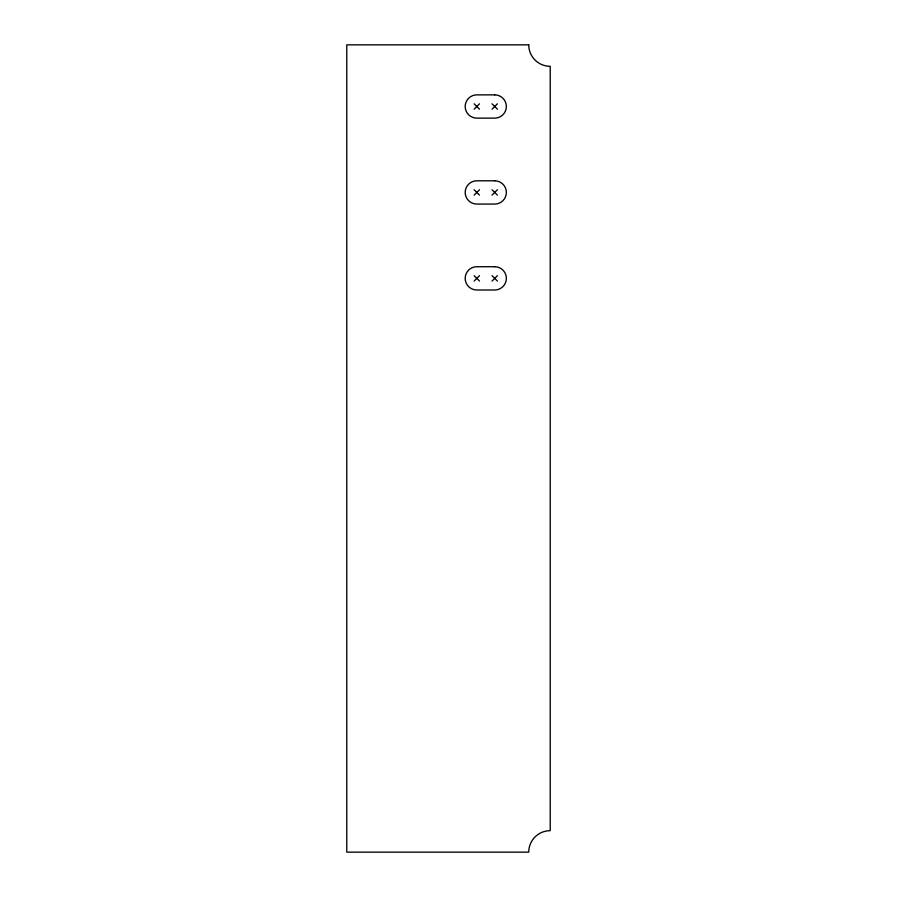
<?xml version="1.0" encoding="UTF-8"?>
<svg xmlns="http://www.w3.org/2000/svg" width="897" height="897" viewBox="0 0 897 897"><rect width="100%" height="100%" fill="white"/><g stroke="black" fill="none" stroke-linecap="round" stroke-linejoin="round"><path stroke-width="1.35" d="M474.132 109.187L479.503 103.817M492.038 109.187L497.409 103.817M474.132 195.12L479.503 189.749M492.038 195.12L497.409 189.749M474.132 281.041L479.503 275.671M492.038 281.041L497.409 275.671M492.038 103.817L497.409 109.187M474.132 103.817L479.503 109.187M492.038 189.749L497.409 195.12M474.132 189.749L479.503 195.12M492.038 275.671L497.409 281.041M474.132 275.671L479.503 281.041M528.737 44.85L346.78 44.85L346.78 852.15L528.737 852.15A21.483 21.483 0 0 1 550.22 830.667L550.22 66.333A21.483 21.483 0 0 1 528.737 44.85M494.718 94.869L476.823 94.869A11.639 11.639 0 0 0 465.184 106.508A11.639 11.639 0 0 0 476.823 118.135L494.718 118.135A11.639 11.639 0 0 0 506.357 106.508A11.639 11.639 0 0 0 494.718 94.869M494.718 180.802L476.823 180.802A11.639 11.639 0 0 0 465.184 192.429A11.639 11.639 0 0 0 476.823 204.068L494.718 204.068A11.639 11.639 0 0 0 506.357 192.429A11.639 11.639 0 0 0 494.718 180.802M494.718 266.723L476.823 266.723A11.639 11.639 0 0 0 465.184 278.362A11.639 11.639 0 0 0 476.823 290L494.718 290A11.639 11.639 0 0 0 506.357 278.362A11.639 11.639 0 0 0 494.718 266.723"/></g></svg>
